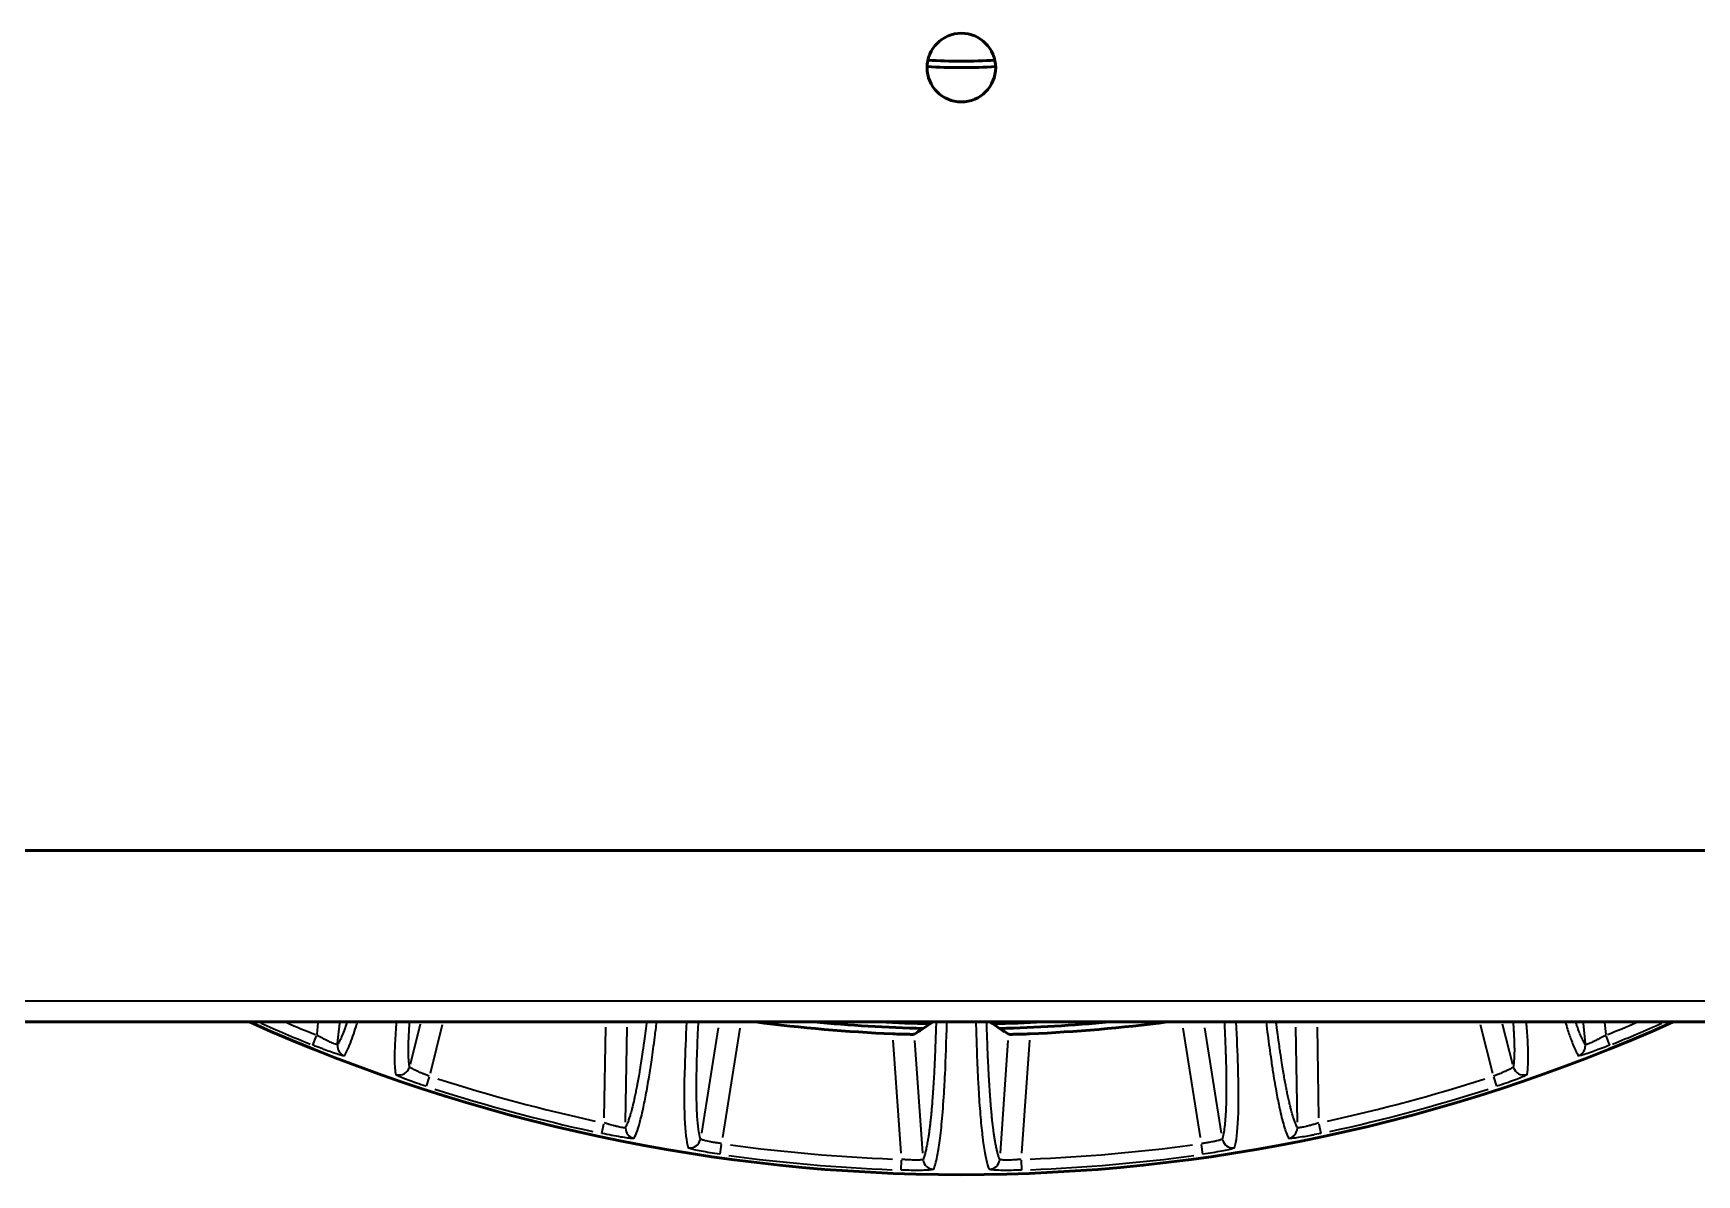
# Model space of a CAD drawing. Header units: millimetres. Extents: x 40 to 2195, y 40 to 1687.
# Drawn here: x 1074.3 to 1151.9, y 258.9 to 312.1 of the extents above; entities that cross this region are included whole.
import ezdxf

# ---------------------------------------------------------------- set-up
doc = ezdxf.new("R2010")
doc.units = ezdxf.units.MM
doc.header["$LTSCALE"] = 8
doc.layers.add('Visible (ISO)', color=7, linetype='Continuous', lineweight=50)
doc.layers.add('Visible Narrow (ISO)', color=7, linetype='Continuous', lineweight=35)

msp = doc.modelspace()

# ---------------------------------------------------------------- linework, layer by layer
at = {"layer": 'Visible (ISO)'}
for p, q in [((1208.998, 273.999), (1026.202, 273.999)), ((1026.38, 266), (1208.82, 266))]:
    msp.add_line(p, q, dxfattribs=at)
msp.add_circle((1117.6, 310.499), 1.6, dxfattribs=at)
for centre, radius, start, end in [((1117.6, 337.999), 27.5, 266.66596, 273.33404), ((1117.6, 337.999), 27.2, 266.70709, 273.29291), ((1117.6, 339.878), 81, 245.79455, 294.20545), ((1117.6, 339.878), 81, 245.79455, 294.20545), ((1117.6, 339.878), 74.5, 262.59446, 267.54101), ((1117.6, 339.878), 74.2, 264.66501, 268.62047), ((1117.6, 339.878), 73.976, 267.05386, 268.86513), ((1117.6, 339.878), 73.976, 271.13487, 272.94614), ((1117.6, 339.878), 74.2, 271.37953, 275.33499), ((1117.6, 339.878), 74.5, 272.45899, 277.40554), ((1117.598, 339.965), 78.503, 271.04846, 271.04851)]:
    msp.add_arc(centre, radius, start, end, dxfattribs=at)
for points, knots in [([(1115.407, 265.428), (1115.404, 265.426), (1115.379, 265.424), (1115.279, 265.423), (1115.202, 265.423), (1115.023, 265.426), (1114.91, 265.429), (1114.663, 265.436), (1114.529, 265.441), (1114.404, 265.447)], [-0.6022457, -0.6022457, -0.6022457, -0.6022457, -0.5669799, -0.5669799, -0.5292789, -0.5292789, -0.4914469, -0.4914469, -0.4538126, -0.4538126, -0.4538126, -0.4538126]), ([(1120.796, 265.447), (1120.671, 265.441), (1120.537, 265.436), (1120.29, 265.429), (1120.177, 265.426), (1119.998, 265.423), (1119.921, 265.423), (1119.821, 265.424), (1119.796, 265.426), (1119.793, 265.428)], [-0.1508683, -0.1508683, -0.1508683, -0.1508683, -0.1132339, -0.1132339, -0.0754019, -0.0754019, -0.037701, -0.037701, -0.0024352, -0.0024352, -0.0024352, -0.0024352])]:
    msp.add_open_spline(points, degree=3, knots=knots, dxfattribs=at)
for points in [[(1115.407, 265.428), (1115.65, 265.589), (1115.892, 265.752), (1116.135, 265.916)], [(1116.135, 265.916), (1116.176, 265.944), (1116.217, 265.972), (1116.258, 266)], [(1119.065, 265.916), (1119.024, 265.944), (1118.983, 265.972), (1118.942, 266)], [(1119.065, 265.916), (1119.308, 265.752), (1119.55, 265.589), (1119.793, 265.428)]]:
    msp.add_open_spline(points, degree=3, dxfattribs=at)
at = {"layer": 'Visible Narrow (ISO)'}
for p, q in [((1035.261, 266.986), (1199.939, 266.986)), ((1087.537, 265.413), (1087.596, 265.969)), ((1088.499, 264.997), (1088.598, 265.947)), ((1092.35, 265.895), (1091.881, 264.011)), ((1093.375, 265.873), (1092.809, 263.601)), ((1100.934, 261.528), (1101.008, 265.764)), ((1101.93, 261.322), (1102.008, 265.753)), ((1106.246, 265.727), (1105.469, 260.82)), ((1107.256, 265.716), (1106.448, 260.612)), ((1128.752, 260.612), (1127.944, 265.716)), ((1129.731, 260.82), (1128.954, 265.727)), ((1133.192, 265.753), (1133.27, 261.322)), ((1134.192, 265.764), (1134.266, 261.528)), ((1142.391, 263.601), (1141.825, 265.873)), ((1143.319, 264.011), (1142.85, 265.895)), ((1146.602, 265.947), (1146.701, 264.997)), ((1147.604, 265.969), (1147.663, 265.413)), ((1087.348, 264.922), (1087.52, 265.347)), ((1114.793, 259.885), (1114.424, 265.154)), ((1115.795, 259.887), (1115.427, 265.136)), ((1119.773, 265.136), (1119.405, 259.887)), ((1120.776, 265.154), (1120.407, 259.885)), ((1092.766, 263.439), (1092.624, 263.003)), ((1142.576, 263.003), (1142.434, 263.439)), ((1100.827, 260.807), (1100.922, 261.255)), ((1134.278, 261.255), (1134.373, 260.807)), ((1106.397, 260.29), (1106.334, 259.837)), ((1128.866, 259.837), (1128.803, 260.29)), ((1114.796, 259.096), (1114.812, 259.554)), ((1120.388, 259.554), (1120.404, 259.096))]:
    msp.add_line(p, q, dxfattribs=at)
for radius, start, end in [(80.834, 246.1563, 247.92318), (80.334, 246.93085, 247.96394), (80.334, 292.03606, 293.06915), (80.834, 292.07682, 293.8437), (80.334, 252.30266, 257.72259), (80.334, 282.27741, 287.69734), (80.834, 252.30266, 257.72259), (80.834, 282.27741, 287.69734), (80.334, 262.28901, 267.71067), (80.334, 272.28933, 277.71099), (80.834, 262.28901, 267.71067), (80.834, 272.28933, 277.71099)]:
    msp.add_arc((1117.6, 339.878), radius, start, end, dxfattribs=at)
for centre, major_axis, ratio, start_param, end_param in [((1088.99, 264.892), (0.418, -0.275), 0.998379, 3.684909, 4.863927), ((1146.21, 264.892), (-0.418, -0.275), 0.998379, 1.419208, 2.598232), ((1147.666, 265.382), (0.187, -0.464), 0.000011, 0.124345, 1.494667), ((1091.37, 264.027), (-0.492, -0.089), 0.997969, 1.143267, 2.635253), ((1143.83, 264.027), (0.492, -0.089), 0.997969, 3.64793, 5.139899), ((1102.426, 261.067), (0.442, -0.233), 0.998312, 3.679054, 4.936246), ((1132.774, 261.067), (-0.442, -0.233), 0.998312, 1.346923, 2.604125), ((1104.932, 260.626), (-0.48, -0.139), 0.998111, 1.209234, 2.622921), ((1130.268, 260.626), (0.48, -0.139), 0.998111, 3.660273, 5.073947), ((1116.314, 259.63), (0.464, -0.188), 0.998224, 3.670753, 5.006031), ((1118.886, 259.63), (-0.464, -0.188), 0.998224, 1.277152, 2.612441)]:
    msp.add_ellipse(centre, major_axis=major_axis, ratio=ratio, start_param=start_param, end_param=end_param, dxfattribs=at)
for points, knots in [([(1088.944, 266), (1088.936, 265.976), (1088.928, 265.952), (1088.9, 265.868), (1088.879, 265.809), (1088.851, 265.73), (1088.843, 265.709), (1088.795, 265.579), (1088.755, 265.476), (1088.676, 265.289), (1088.638, 265.205), (1088.563, 265.059), (1088.528, 264.998), (1088.493, 264.945)], [0.7379845, 0.7379845, 0.7379845, 0.7379845, 0.7516062, 0.7516062, 0.7867888, 0.7867888, 0.8, 0.8, 0.8690029, 0.8690029, 0.9370202, 0.9370202, 1, 1, 1, 1]), ([(1088.812, 264.426), (1088.878, 264.526), (1088.947, 264.66), (1089.071, 264.946), (1089.124, 265.082), (1089.226, 265.367), (1089.275, 265.511), (1089.358, 265.773), (1089.392, 265.883), (1089.426, 266)], [0, 0, 0, 0, 0.1440248, 0.1440248, 0.2457199, 0.2457199, 0.3333333, 0.3333333, 0.3919527, 0.3919527, 0.3919527, 0.3919527]), ([(1091.243, 266), (1091.228, 265.83), (1091.215, 265.667), (1091.204, 265.512), (1091.19, 265.328), (1091.179, 265.154), (1091.171, 264.991), (1091.168, 264.921), (1091.165, 264.854), (1091.163, 264.788), (1091.155, 264.588), (1091.152, 264.407), (1091.154, 264.243), (1091.156, 264.094), (1091.162, 263.96), (1091.171, 263.841), (1091.18, 263.733), (1091.192, 263.638), (1091.207, 263.555)], [0.5132671, 0.5132671, 0.5132671, 0.5132671, 0.5832221, 0.5832221, 0.5832221, 0.6666667, 0.6666667, 0.6666667, 0.7021345, 0.7021345, 0.7021345, 0.8106116, 0.8106116, 0.8106116, 0.9098151, 0.9098151, 0.9098151, 1, 1, 1, 1]), ([(1091.855, 263.906), (1091.849, 263.938), (1091.844, 263.972), (1091.834, 264.044), (1091.83, 264.082), (1091.824, 264.144), (1091.822, 264.167), (1091.819, 264.196), (1091.819, 264.202), (1091.816, 264.239), (1091.814, 264.272), (1091.81, 264.34), (1091.809, 264.375), (1091.806, 264.448), (1091.805, 264.486), (1091.804, 264.547), (1091.804, 264.569), (1091.804, 264.593), (1091.804, 264.594), (1091.803, 264.664), (1091.803, 264.737), (1091.805, 264.891), (1091.807, 264.971), (1091.81, 265.076), (1091.811, 265.096), (1091.812, 265.122), (1091.812, 265.129), (1091.815, 265.213), (1091.819, 265.294), (1091.828, 265.464), (1091.833, 265.553), (1091.842, 265.695), (1091.846, 265.747), (1091.851, 265.818), (1091.853, 265.838), (1091.857, 265.904), (1091.861, 265.951), (1091.865, 266)], [0, 0, 0, 0, 0.0464363, 0.0464363, 0.0928424, 0.0928424, 0.1189998, 0.1189998, 0.125, 0.125, 0.1601651, 0.1601651, 0.1952162, 0.1952162, 0.2298272, 0.2298272, 0.2490362, 0.2490362, 0.25, 0.25, 0.3072852, 0.3072852, 0.3624572, 0.3624572, 0.375, 0.375, 0.3791751, 0.3791751, 0.4273815, 0.4273815, 0.4746297, 0.4746297, 0.5, 0.5, 0.5092666, 0.5092666, 0.5311572, 0.5311572, 0.5311572, 0.5311572]), ([(1102.917, 266), (1102.917, 265.994), (1102.916, 265.989), (1102.914, 265.972), (1102.912, 265.961), (1102.889, 265.78), (1102.867, 265.617), (1102.825, 265.303), (1102.804, 265.151), (1102.771, 264.918), (1102.759, 264.833), (1102.745, 264.738), (1102.743, 264.726), (1102.72, 264.567), (1102.699, 264.427), (1102.658, 264.158), (1102.637, 264.029), (1102.61, 263.863), (1102.603, 263.82), (1102.594, 263.766), (1102.592, 263.755), (1102.57, 263.621), (1102.55, 263.506), (1102.511, 263.285), (1102.492, 263.18), (1102.469, 263.058), (1102.465, 263.037), (1102.459, 263.004), (1102.457, 262.993), (1102.438, 262.892), (1102.421, 262.806), (1102.387, 262.641), (1102.371, 262.562), (1102.349, 262.464), (1102.344, 262.442), (1102.337, 262.41), (1102.335, 262.4), (1102.304, 262.26), (1102.276, 262.143), (1102.243, 262.008), (1102.236, 261.982), (1102.227, 261.947), (1102.225, 261.938), (1102.21, 261.883), (1102.199, 261.839), (1102.175, 261.754), (1102.163, 261.714), (1102.144, 261.648), (1102.136, 261.623), (1102.126, 261.59), (1102.124, 261.582), (1102.111, 261.543), (1102.101, 261.512), (1102.082, 261.452), (1102.072, 261.423), (1102.051, 261.366), (1102.041, 261.339), (1102.028, 261.305), (1102.025, 261.297), (1102.008, 261.255), (1101.994, 261.22), (1101.966, 261.156), (1101.951, 261.125), (1101.933, 261.09), (1101.93, 261.083), (1101.926, 261.076)], [0.1098297, 0.1098297, 0.1098297, 0.1098297, 0.1111111, 0.1111111, 0.1138031, 0.1138031, 0.1549398, 0.1549398, 0.1968842, 0.1968842, 0.2222222, 0.2222222, 0.2258492, 0.2258492, 0.2710265, 0.2710265, 0.317045, 0.317045, 0.3333333, 0.3333333, 0.337888, 0.337888, 0.3854934, 0.3854934, 0.4339903, 0.4339903, 0.4444444, 0.4444444, 0.4499331, 0.4499331, 0.4952758, 0.4952758, 0.5415335, 0.5415335, 0.5555556, 0.5555556, 0.5619616, 0.5619616, 0.6453058, 0.6453058, 0.6666667, 0.6666667, 0.6740487, 0.6740487, 0.7125437, 0.7125437, 0.7516265, 0.7516265, 0.7777778, 0.7777778, 0.7861614, 0.7861614, 0.8203332, 0.8203332, 0.854611, 0.854611, 0.8888889, 0.8888889, 0.8980808, 0.8980808, 0.9441059, 0.9441059, 0.9890491, 0.9890491, 1, 1, 1, 1]), ([(1102.331, 260.577), (1102.382, 260.672), (1102.432, 260.793), (1102.534, 261.088), (1102.585, 261.261), (1102.669, 261.586), (1102.701, 261.721), (1102.783, 262.084), (1102.832, 262.326), (1102.931, 262.853), (1102.98, 263.138), (1103.07, 263.693), (1103.11, 263.955), (1103.199, 264.564), (1103.248, 264.917), (1103.327, 265.52), (1103.356, 265.756), (1103.387, 266)], [0, 0, 0, 0, 0.1271325, 0.1271325, 0.2539646, 0.2539646, 0.3333333, 0.3333333, 0.4528973, 0.4528973, 0.5713127, 0.5713127, 0.6666667, 0.6666667, 0.7813232, 0.7813232, 0.8512468, 0.8512468, 0.8512468, 0.8512468]), ([(1104.78, 266), (1104.739, 265.251), (1104.662, 263.475), (1104.659, 261.344), (1104.769, 260.419), (1104.853, 260.133)], [0.1251212, 0.1251212, 0.1251212, 0.1251212, 0.3333333, 0.6666667, 1, 1, 1, 1]), ([(1105.425, 260.548), (1105.354, 260.794), (1105.307, 261.159), (1105.278, 261.604), (1105.272, 261.709), (1105.266, 261.818), (1105.261, 261.932), (1105.246, 262.301), (1105.241, 262.713), (1105.244, 263.156), (1105.245, 263.444), (1105.25, 263.746), (1105.258, 264.059), (1105.266, 264.373), (1105.277, 264.698), (1105.291, 265.032), (1105.303, 265.348), (1105.318, 265.671), (1105.335, 266)], [0, 0, 0, 0, 0.25, 0.25, 0.25, 0.3087509, 0.3087509, 0.3087509, 0.5, 0.5, 0.5, 0.6246536, 0.6246536, 0.6246536, 0.75, 0.75, 0.75, 0.868348, 0.868348, 0.868348, 0.868348]), ([(1116.419, 266), (1116.41, 265.703), (1116.401, 265.42), (1116.381, 264.841), (1116.369, 264.548), (1116.353, 264.182), (1116.349, 264.094), (1116.338, 263.863), (1116.331, 263.723), (1116.315, 263.42), (1116.305, 263.259), (1116.286, 262.948), (1116.276, 262.798), (1116.256, 262.509), (1116.245, 262.369), (1116.227, 262.138), (1116.219, 262.045), (1116.205, 261.891), (1116.2, 261.83), (1116.186, 261.683), (1116.178, 261.6), (1116.161, 261.436), (1116.153, 261.357), (1116.135, 261.203), (1116.126, 261.128), (1116.108, 260.983), (1116.099, 260.913), (1116.08, 260.777), (1116.07, 260.711), (1116.054, 260.604), (1116.048, 260.563), (1116.038, 260.506), (1116.035, 260.49), (1116.018, 260.389), (1116.003, 260.306), (1115.972, 260.151), (1115.956, 260.077), (1115.923, 259.939), (1115.907, 259.874), (1115.872, 259.755), (1115.854, 259.7), (1115.829, 259.631), (1115.822, 259.613), (1115.815, 259.595)], [0.0095998, 0.0095998, 0.0095998, 0.0095998, 0.0864974, 0.0864974, 0.1741497, 0.1741497, 0.2024549, 0.2024549, 0.25, 0.25, 0.3085905, 0.3085905, 0.3676755, 0.3676755, 0.4275272, 0.4275272, 0.4704959, 0.4704959, 0.5, 0.5, 0.5425715, 0.5425715, 0.585199, 0.585199, 0.6276722, 0.6276722, 0.6699516, 0.6699516, 0.7117707, 0.7117707, 0.739253, 0.739253, 0.75, 0.75, 0.8085565, 0.8085565, 0.8659198, 0.8659198, 0.9226766, 0.9226766, 0.9786507, 0.9786507, 1, 1, 1, 1]), ([(1116.306, 259.131), (1116.365, 259.278), (1116.421, 259.479), (1116.493, 259.834), (1116.513, 259.943), (1116.553, 260.186), (1116.574, 260.322), (1116.633, 260.769), (1116.67, 261.111), (1116.74, 261.905), (1116.773, 262.362), (1116.815, 263.087), (1116.827, 263.317), (1116.874, 264.286), (1116.902, 265.102), (1116.925, 266)], [0, 0, 0, 0, 0.1830542, 0.1830542, 0.2554944, 0.2554944, 0.3333333, 0.3333333, 0.4944121, 0.4944121, 0.6666667, 0.6666667, 0.7420609, 0.7420609, 0.9732663, 0.9732663, 0.9732663, 0.9732663]), ([(1118.275, 266), (1118.286, 265.559), (1118.299, 265.139), (1118.33, 264.239), (1118.35, 263.771), (1118.381, 263.174), (1118.389, 263.018), (1118.422, 262.442), (1118.45, 262.05), (1118.509, 261.334), (1118.541, 261.009), (1118.586, 260.631), (1118.596, 260.548), (1118.644, 260.192), (1118.683, 259.951), (1118.766, 259.541), (1118.81, 259.371), (1118.869, 259.198), (1118.881, 259.163), (1118.894, 259.131)], [0.0267336, 0.0267336, 0.0267336, 0.0267336, 0.1401209, 0.1401209, 0.2815383, 0.2815383, 0.3333333, 0.3333333, 0.478487, 0.478487, 0.6237014, 0.6237014, 0.6666667, 0.6666667, 0.8139846, 0.8139846, 0.9600848, 0.9600848, 1, 1, 1, 1]), ([(1119.385, 259.595), (1119.369, 259.635), (1119.353, 259.68), (1119.322, 259.777), (1119.306, 259.829), (1119.276, 259.943), (1119.261, 260.003), (1119.232, 260.132), (1119.218, 260.2), (1119.198, 260.303), (1119.192, 260.335), (1119.183, 260.382), (1119.18, 260.397), (1119.168, 260.47), (1119.158, 260.529), (1119.138, 260.653), (1119.128, 260.718), (1119.109, 260.852), (1119.1, 260.921), (1119.081, 261.065), (1119.072, 261.139), (1119.054, 261.294), (1119.045, 261.374), (1119.03, 261.519), (1119.024, 261.582), (1119.011, 261.715), (1119.005, 261.784), (1118.99, 261.943), (1118.982, 262.034), (1118.967, 262.221), (1118.959, 262.317), (1118.944, 262.513), (1118.937, 262.614), (1118.923, 262.82), (1118.916, 262.926), (1118.902, 263.141), (1118.896, 263.251), (1118.884, 263.449), (1118.879, 263.537), (1118.867, 263.773), (1118.859, 263.924), (1118.851, 264.089), (1118.851, 264.1), (1118.843, 264.266), (1118.836, 264.424), (1118.823, 264.746), (1118.816, 264.91), (1118.804, 265.245), (1118.799, 265.416), (1118.789, 265.725), (1118.785, 265.861), (1118.781, 266)], [0, 0, 0, 0, 0.0567626, 0.0567626, 0.1133188, 0.1133188, 0.1697253, 0.1697253, 0.2258499, 0.2258499, 0.25, 0.25, 0.2612034, 0.2612034, 0.303439, 0.303439, 0.3455873, 0.3455873, 0.3873876, 0.3873876, 0.4289043, 0.4289043, 0.4698489, 0.4698489, 0.5, 0.5, 0.5308709, 0.5308709, 0.569139, 0.569139, 0.6071394, 0.6071394, 0.644947, 0.644947, 0.6827385, 0.6827385, 0.7206626, 0.7206626, 0.75, 0.75, 0.7990807, 0.7990807, 0.802736, 0.802736, 0.8520982, 0.8520982, 0.9016025, 0.9016025, 0.9513253, 0.9513253, 0.9897251, 0.9897251, 0.9897251, 0.9897251]), ([(1129.865, 266), (1129.875, 265.812), (1129.883, 265.626), (1129.904, 265.176), (1129.914, 264.915), (1129.925, 264.611), (1129.927, 264.563), (1129.93, 264.459), (1129.932, 264.403), (1129.939, 264.162), (1129.944, 263.981), (1129.951, 263.63), (1129.954, 263.46), (1129.957, 263.131), (1129.958, 262.972), (1129.956, 262.664), (1129.955, 262.517), (1129.95, 262.278), (1129.948, 262.184), (1129.944, 262.079), (1129.944, 262.065), (1129.937, 261.888), (1129.93, 261.732), (1129.911, 261.446), (1129.9, 261.315), (1129.874, 261.072), (1129.86, 260.96), (1129.826, 260.759), (1129.807, 260.669), (1129.782, 260.575), (1129.779, 260.561), (1129.775, 260.548)], [0.1297839, 0.1297839, 0.1297839, 0.1297839, 0.19646, 0.19646, 0.2934926, 0.2934926, 0.3117505, 0.3117505, 0.3333333, 0.3333333, 0.4050132, 0.4050132, 0.4753768, 0.4753768, 0.5450067, 0.5450067, 0.6135053, 0.6135053, 0.6595881, 0.6595881, 0.6666667, 0.6666667, 0.75, 0.75, 0.8294811, 0.8294811, 0.9082362, 0.9082362, 0.9860155, 0.9860155, 1, 1, 1, 1]), ([(1130.347, 260.133), (1130.431, 260.419), (1130.541, 261.344), (1130.538, 263.475), (1130.461, 265.251), (1130.42, 266)], [0, 0, 0, 0, 0.3333333, 0.6666667, 0.874871, 0.874871, 0.874871, 0.874871]), ([(1131.814, 266), (1131.865, 265.582), (1131.916, 265.187), (1131.995, 264.613), (1132.022, 264.419), (1132.081, 264.015), (1132.113, 263.808), (1132.197, 263.277), (1132.249, 262.969), (1132.347, 262.432), (1132.394, 262.198), (1132.449, 261.944), (1132.458, 261.905), (1132.499, 261.719), (1132.532, 261.582), (1132.602, 261.311), (1132.64, 261.18), (1132.711, 260.955), (1132.745, 260.859), (1132.809, 260.7), (1132.839, 260.634), (1132.869, 260.577)], [0.1487525, 0.1487525, 0.1487525, 0.1487525, 0.2686154, 0.2686154, 0.3333333, 0.3333333, 0.407849, 0.407849, 0.532885, 0.532885, 0.6454102, 0.6454102, 0.6666667, 0.6666667, 0.7470417, 0.7470417, 0.8395341, 0.8395341, 0.9242102, 0.9242102, 1, 1, 1, 1]), ([(1133.274, 261.076), (1133.261, 261.1), (1133.248, 261.126), (1133.223, 261.182), (1133.21, 261.211), (1133.193, 261.253), (1133.189, 261.263), (1133.184, 261.275), (1133.183, 261.277), (1133.173, 261.302), (1133.163, 261.328), (1133.144, 261.38), (1133.134, 261.408), (1133.114, 261.465), (1133.104, 261.494), (1133.093, 261.53), (1133.091, 261.535), (1133.088, 261.546), (1133.085, 261.553), (1133.063, 261.625), (1133.041, 261.697), (1133.009, 261.811), (1132.999, 261.849), (1132.983, 261.909), (1132.977, 261.931), (1132.956, 262.014), (1132.94, 262.078), (1132.908, 262.21), (1132.892, 262.277), (1132.867, 262.39), (1132.857, 262.434), (1132.829, 262.565), (1132.81, 262.654), (1132.778, 262.812), (1132.766, 262.876), (1132.738, 263.019), (1132.723, 263.098), (1132.689, 263.283), (1132.67, 263.39), (1132.639, 263.571), (1132.627, 263.641), (1132.594, 263.835), (1132.573, 263.965), (1132.528, 264.252), (1132.503, 264.411), (1132.473, 264.618), (1132.467, 264.657), (1132.443, 264.82), (1132.425, 264.946), (1132.396, 265.152), (1132.386, 265.226), (1132.357, 265.437), (1132.338, 265.577), (1132.309, 265.797), (1132.299, 265.872), (1132.287, 265.966), (1132.285, 265.983), (1132.283, 266)], [0, 0, 0, 0, 0.0467501, 0.0467501, 0.0935134, 0.0935134, 0.1089387, 0.1089387, 0.1111111, 0.1111111, 0.1465725, 0.1465725, 0.1819162, 0.1819162, 0.2168306, 0.2168306, 0.2222222, 0.2222222, 0.2298083, 0.2298083, 0.3006016, 0.3006016, 0.3333333, 0.3333333, 0.3508647, 0.3508647, 0.3995419, 0.3995419, 0.4444444, 0.4444444, 0.471832, 0.471832, 0.5224426, 0.5224426, 0.5555556, 0.5555556, 0.5928152, 0.5928152, 0.6391954, 0.6391954, 0.6666667, 0.6666667, 0.7137562, 0.7137562, 0.7657592, 0.7657592, 0.7777778, 0.7777778, 0.8145807, 0.8145807, 0.8348931, 0.8348931, 0.8707566, 0.8707566, 0.8888889, 0.8888889, 0.8928854, 0.8928854, 0.8928854, 0.8928854]), ([(1143.335, 266), (1143.339, 265.956), (1143.342, 265.914), (1143.352, 265.771), (1143.359, 265.675), (1143.369, 265.517), (1143.373, 265.452), (1143.379, 265.326), (1143.382, 265.264), (1143.387, 265.143), (1143.39, 265.084), (1143.393, 264.969), (1143.394, 264.914), (1143.396, 264.829), (1143.396, 264.799), (1143.397, 264.74), (1143.397, 264.712), (1143.397, 264.639), (1143.397, 264.596), (1143.395, 264.512), (1143.394, 264.471), (1143.392, 264.392), (1143.39, 264.354), (1143.388, 264.304), (1143.387, 264.292), (1143.386, 264.273), (1143.385, 264.266), (1143.382, 264.208), (1143.378, 264.159), (1143.369, 264.066), (1143.363, 264.022), (1143.354, 263.954), (1143.35, 263.93), (1143.345, 263.906)], [0.4793846, 0.4793846, 0.4793846, 0.4793846, 0.5, 0.5, 0.5501866, 0.5501866, 0.5870683, 0.5870683, 0.625, 0.625, 0.6644455, 0.6644455, 0.7043875, 0.7043875, 0.7275422, 0.7275422, 0.75, 0.75, 0.7858521, 0.7858521, 0.8215684, 0.8215684, 0.8568772, 0.8568772, 0.868339, 0.868339, 0.875, 0.875, 0.9237566, 0.9237566, 0.9712878, 0.9712878, 1, 1, 1, 1]), ([(1143.993, 263.555), (1144.016, 263.682), (1144.032, 263.838), (1144.048, 264.206), (1144.048, 264.416), (1144.039, 264.761), (1144.034, 264.873), (1144.017, 265.236), (1143.998, 265.506), (1143.969, 265.865), (1143.963, 265.932), (1143.957, 266)], [0, 0, 0, 0, 0.1382691, 0.1382691, 0.2731986, 0.2731986, 0.3333333, 0.3333333, 0.4588669, 0.4588669, 0.486738, 0.486738, 0.486738, 0.486738]), ([(1145.774, 266), (1145.808, 265.883), (1145.842, 265.773), (1145.939, 265.468), (1146, 265.289), (1146.137, 264.922), (1146.211, 264.749), (1146.318, 264.54), (1146.353, 264.478), (1146.388, 264.426)], [0.6080508, 0.6080508, 0.6080508, 0.6080508, 0.6666667, 0.6666667, 0.7782405, 0.7782405, 0.9243111, 0.9243111, 1, 1, 1, 1]), ([(1146.707, 264.945), (1146.671, 265), (1146.634, 265.064), (1146.559, 265.212), (1146.521, 265.296), (1146.448, 265.468), (1146.414, 265.555), (1146.377, 265.654), (1146.374, 265.662), (1146.345, 265.74), (1146.319, 265.814), (1146.28, 265.926), (1146.268, 265.963), (1146.256, 266)], [0.0000006, 0.0000006, 0.0000006, 0.0000006, 0.0667311, 0.0667311, 0.1347739, 0.1347739, 0.1950793, 0.1950793, 0.2, 0.2, 0.2459323, 0.2459323, 0.2674334, 0.2674334, 0.2674334, 0.2674334]), ([(1088.812, 264.426), (1088.808, 264.42), (1088.792, 264.42), (1088.753, 264.426), (1088.743, 264.428), (1088.683, 264.441), (1088.613, 264.46), (1088.436, 264.515), (1088.329, 264.55), (1088.113, 264.626), (1088.01, 264.663), (1087.869, 264.716), (1087.836, 264.728), (1087.691, 264.783), (1087.575, 264.828), (1087.419, 264.89), (1087.383, 264.905), (1087.347, 264.919)], [0.0000001, 0.0000001, 0.0000001, 0.0000001, 0.1537173, 0.1537173, 0.2, 0.2, 0.4, 0.4, 0.6, 0.6, 0.7535536, 0.7535536, 0.8, 0.8, 0.9547634, 0.9547634, 1, 1, 1, 1]), ([(1088.493, 264.945), (1088.49, 264.939), (1088.479, 264.938), (1088.458, 264.942), (1088.454, 264.943), (1088.45, 264.944), (1088.445, 264.945), (1088.443, 264.945), (1088.442, 264.946), (1088.44, 264.946), (1088.413, 264.953), (1088.377, 264.966), (1088.333, 264.983), (1088.324, 264.987), (1088.314, 264.991), (1088.304, 264.995), (1088.275, 265.007), (1088.243, 265.021), (1088.208, 265.037), (1088.175, 265.052), (1088.14, 265.068), (1088.103, 265.085), (1088.101, 265.087), (1088.098, 265.088), (1088.096, 265.089), (1088.091, 265.091), (1088.087, 265.093), (1088.082, 265.095), (1088.044, 265.114), (1088.004, 265.134), (1087.962, 265.155), (1087.92, 265.176), (1087.876, 265.198), (1087.831, 265.222), (1087.821, 265.227), (1087.81, 265.233), (1087.799, 265.239), (1087.754, 265.262), (1087.709, 265.286), (1087.662, 265.312), (1087.62, 265.335), (1087.577, 265.358), (1087.534, 265.382)], [0.0000003, 0.0000003, 0.0000003, 0.0000003, 0.1578019, 0.1578019, 0.1578019, 0.1879559, 0.1879559, 0.1879559, 0.2, 0.2, 0.2, 0.3648694, 0.3648694, 0.3648694, 0.4, 0.4, 0.4, 0.5, 0.5, 0.5, 0.593463, 0.593463, 0.593463, 0.6, 0.6, 0.6, 0.6110888, 0.6110888, 0.6110888, 0.7055444, 0.7055444, 0.7055444, 0.8, 0.8, 0.8, 0.8226457, 0.8226457, 0.8226457, 0.915336, 0.915336, 0.915336, 1, 1, 1, 1]), ([(1147.853, 264.919), (1147.728, 264.869), (1147.61, 264.822), (1147.462, 264.766), (1147.43, 264.753), (1147.286, 264.699), (1147.178, 264.659), (1147.049, 264.613), (1147.021, 264.603), (1146.871, 264.55), (1146.764, 264.515), (1146.587, 264.46), (1146.517, 264.441), (1146.431, 264.423), (1146.406, 264.42), (1146.391, 264.423), (1146.389, 264.424), (1146.388, 264.426)], [0, 0, 0, 0, 0.1553888, 0.1553888, 0.2, 0.2, 0.3553427, 0.3553427, 0.4, 0.4, 0.6, 0.6, 0.8, 0.8, 0.9551904, 0.9551904, 1, 1, 1, 1]), ([(1147.666, 265.382), (1147.618, 265.356), (1147.571, 265.33), (1147.524, 265.304), (1147.482, 265.281), (1147.441, 265.259), (1147.4, 265.238), (1147.393, 265.234), (1147.385, 265.23), (1147.378, 265.226), (1147.375, 265.225), (1147.372, 265.223), (1147.369, 265.222), (1147.328, 265.2), (1147.288, 265.18), (1147.249, 265.16), (1147.21, 265.141), (1147.173, 265.122), (1147.137, 265.105), (1147.13, 265.101), (1147.123, 265.098), (1147.116, 265.095), (1147.112, 265.093), (1147.108, 265.091), (1147.105, 265.089), (1147.073, 265.074), (1147.043, 265.06), (1147.014, 265.047), (1146.986, 265.034), (1146.959, 265.022), (1146.934, 265.011), (1146.921, 265.006), (1146.908, 265), (1146.896, 264.995), (1146.865, 264.983), (1146.838, 264.972), (1146.814, 264.964), (1146.794, 264.956), (1146.776, 264.95), (1146.761, 264.946), (1146.758, 264.946), (1146.756, 264.945), (1146.754, 264.945), (1146.744, 264.942), (1146.736, 264.941), (1146.729, 264.94), (1146.721, 264.939), (1146.715, 264.939), (1146.711, 264.941), (1146.709, 264.942), (1146.708, 264.943), (1146.707, 264.945)], [0, 0, 0, 0, 0.093789, 0.093789, 0.093789, 0.178262, 0.178262, 0.178262, 0.193626, 0.193626, 0.193626, 0.2, 0.2, 0.2, 0.286364, 0.286364, 0.286364, 0.373477, 0.373477, 0.373477, 0.390325, 0.390325, 0.390325, 0.4, 0.4, 0.4, 0.47909, 0.47909, 0.47909, 0.55845, 0.55845, 0.55845, 0.6, 0.6, 0.6, 0.706593, 0.706593, 0.706593, 0.8, 0.8, 0.8, 0.814458, 0.814458, 0.814458, 0.878422, 0.878422, 0.878422, 0.9568, 0.9568, 0.9568, 1, 1, 1, 1]), ([(1092.777, 263.475), (1092.702, 263.503), (1092.626, 263.531), (1092.545, 263.563), (1092.537, 263.566), (1092.516, 263.574), (1092.503, 263.579), (1092.419, 263.613), (1092.351, 263.642), (1092.275, 263.674), (1092.263, 263.679), (1092.245, 263.687), (1092.239, 263.69), (1092.193, 263.711), (1092.154, 263.728), (1092.087, 263.76), (1092.059, 263.774), (1092.032, 263.787), (1092.031, 263.788), (1092.002, 263.803), (1091.977, 263.816), (1091.933, 263.841), (1091.915, 263.852), (1091.899, 263.863), (1091.897, 263.864), (1091.877, 263.878), (1091.865, 263.888), (1091.856, 263.9), (1091.855, 263.904), (1091.855, 263.906)], [0.0000001, 0.0000001, 0.0000001, 0.0000001, 0.1553247, 0.1553247, 0.1724484, 0.1724484, 0.2, 0.2, 0.3555031, 0.3555031, 0.3850617, 0.3850617, 0.4, 0.4, 0.5055546, 0.5055546, 0.5976629, 0.5976629, 0.6, 0.6, 0.7009869, 0.7009869, 0.8, 0.8, 0.8102708, 0.8102708, 0.9423693, 0.9423693, 1, 1, 1, 1]), ([(1143.345, 263.906), (1143.345, 263.899), (1143.336, 263.889), (1143.315, 263.872), (1143.309, 263.868), (1143.302, 263.863), (1143.301, 263.863), (1143.281, 263.849), (1143.257, 263.835), (1143.21, 263.809), (1143.191, 263.799), (1143.168, 263.787), (1143.167, 263.787), (1143.135, 263.771), (1143.101, 263.754), (1143.034, 263.723), (1143.001, 263.708), (1142.96, 263.689), (1142.953, 263.686), (1142.903, 263.664), (1142.857, 263.645), (1142.776, 263.612), (1142.743, 263.598), (1142.696, 263.579), (1142.682, 263.574), (1142.607, 263.544), (1142.543, 263.52), (1142.46, 263.489), (1142.441, 263.482), (1142.423, 263.475)], [0, 0, 0, 0, 0.14948, 0.14948, 0.1920182, 0.1920182, 0.2, 0.2, 0.3256245, 0.3256245, 0.4, 0.4, 0.4046211, 0.4046211, 0.5113548, 0.5113548, 0.6, 0.6, 0.6172332, 0.6172332, 0.7269285, 0.7269285, 0.8, 0.8, 0.8298159, 0.8298159, 0.9618221, 0.9618221, 1, 1, 1, 1]), ([(1143.993, 263.555), (1143.992, 263.545), (1143.942, 263.511), (1143.738, 263.418), (1143.421, 263.293), (1143.02, 263.148), (1142.73, 263.05), (1142.577, 263)], [0, 0, 0, 0, 0.2, 0.4, 0.6, 0.8, 1, 1, 1, 1]), ([(1102.331, 260.577), (1102.327, 260.569), (1102.271, 260.563), (1102.054, 260.583), (1101.72, 260.632), (1101.297, 260.708), (1100.989, 260.769), (1100.826, 260.804)], [0, 0, 0, 0, 0.2, 0.4, 0.6, 0.8, 1, 1, 1, 1]), ([(1101.926, 261.076), (1101.924, 261.07), (1101.911, 261.066), (1101.885, 261.066), (1101.881, 261.066), (1101.874, 261.066), (1101.873, 261.066), (1101.856, 261.067), (1101.837, 261.069), (1101.794, 261.074), (1101.77, 261.078), (1101.738, 261.084), (1101.734, 261.084), (1101.728, 261.085), (1101.728, 261.085), (1101.69, 261.092), (1101.649, 261.101), (1101.575, 261.117), (1101.544, 261.124), (1101.506, 261.133), (1101.5, 261.134), (1101.449, 261.147), (1101.402, 261.158), (1101.315, 261.181), (1101.277, 261.191), (1101.224, 261.206), (1101.211, 261.21), (1101.145, 261.228), (1101.091, 261.244), (1101, 261.271), (1100.965, 261.282), (1100.93, 261.293)], [0, 0, 0, 0, 0.1622754, 0.1622754, 0.1907229, 0.1907229, 0.2, 0.2, 0.2930549, 0.2930549, 0.3850514, 0.3850514, 0.4, 0.4, 0.4025855, 0.4025855, 0.5224892, 0.5224892, 0.6, 0.6, 0.6144425, 0.6144425, 0.7196864, 0.7196864, 0.8, 0.8, 0.8262783, 0.8262783, 0.9328219, 0.9328219, 1, 1, 1, 1]), ([(1134.374, 260.804), (1134.246, 260.777), (1134.124, 260.752), (1133.973, 260.723), (1133.942, 260.717), (1133.797, 260.689), (1133.687, 260.669), (1133.555, 260.647), (1133.525, 260.642), (1133.369, 260.616), (1133.258, 260.6), (1133.074, 260.577), (1133.002, 260.57), (1132.913, 260.566), (1132.887, 260.568), (1132.872, 260.574), (1132.87, 260.575), (1132.869, 260.577)], [0, 0, 0, 0, 0.157229, 0.157229, 0.2, 0.2, 0.353394, 0.353394, 0.4, 0.4, 0.6, 0.6, 0.8, 0.8, 0.953935, 0.953935, 1, 1, 1, 1]), ([(1134.27, 261.293), (1134.212, 261.275), (1134.155, 261.258), (1134.099, 261.241), (1134.065, 261.231), (1134.032, 261.222), (1133.999, 261.212), (1133.987, 261.209), (1133.975, 261.206), (1133.963, 261.203), (1133.908, 261.187), (1133.854, 261.173), (1133.803, 261.16), (1133.769, 261.151), (1133.736, 261.143), (1133.704, 261.135), (1133.699, 261.134), (1133.694, 261.133), (1133.689, 261.132), (1133.642, 261.12), (1133.597, 261.111), (1133.557, 261.102), (1133.526, 261.096), (1133.497, 261.09), (1133.471, 261.085), (1133.446, 261.081), (1133.423, 261.077), (1133.403, 261.074), (1133.382, 261.071), (1133.364, 261.069), (1133.348, 261.068), (1133.341, 261.067), (1133.335, 261.067), (1133.329, 261.066), (1133.327, 261.066), (1133.325, 261.066), (1133.323, 261.066), (1133.304, 261.066), (1133.29, 261.067), (1133.282, 261.07), (1133.277, 261.071), (1133.275, 261.073), (1133.274, 261.076)], [0, 0, 0, 0, 0.1098717, 0.1098717, 0.1098717, 0.1759848, 0.1759848, 0.1759848, 0.2, 0.2, 0.2, 0.3122921, 0.3122921, 0.3122921, 0.3879493, 0.3879493, 0.3879493, 0.4, 0.4, 0.4, 0.5131253, 0.5131253, 0.5131253, 0.6, 0.6, 0.6, 0.6816219, 0.6816219, 0.6816219, 0.763821, 0.763821, 0.763821, 0.8, 0.8, 0.8, 0.8118798, 0.8118798, 0.8118798, 0.9346696, 0.9346696, 0.9346696, 1, 1, 1, 1]), ([(1106.403, 260.328), (1106.335, 260.337), (1106.268, 260.347), (1106.182, 260.36), (1106.162, 260.363), (1106.128, 260.368), (1106.115, 260.371), (1106.044, 260.382), (1105.988, 260.392), (1105.906, 260.407), (1105.877, 260.413), (1105.843, 260.42), (1105.837, 260.421), (1105.783, 260.432), (1105.738, 260.442), (1105.669, 260.458), (1105.642, 260.464), (1105.617, 260.471), (1105.616, 260.471), (1105.586, 260.479), (1105.559, 260.487), (1105.512, 260.501), (1105.492, 260.508), (1105.475, 260.515), (1105.473, 260.516), (1105.453, 260.524), (1105.44, 260.531), (1105.428, 260.541), (1105.426, 260.545), (1105.425, 260.548)], [0, 0, 0, 0, 0.131593, 0.131593, 0.172475, 0.172475, 0.2, 0.2, 0.31897, 0.31897, 0.384837, 0.384837, 0.4, 0.4, 0.516515, 0.516515, 0.597204, 0.597204, 0.6, 0.6, 0.7, 0.7, 0.8, 0.8, 0.809572, 0.809572, 0.932154, 0.932154, 1, 1, 1, 1]), ([(1129.775, 260.548), (1129.774, 260.542), (1129.765, 260.534), (1129.743, 260.523), (1129.736, 260.52), (1129.726, 260.516), (1129.725, 260.515), (1129.705, 260.507), (1129.68, 260.499), (1129.631, 260.484), (1129.609, 260.478), (1129.583, 260.471), (1129.581, 260.47), (1129.545, 260.461), (1129.506, 260.452), (1129.433, 260.435), (1129.402, 260.429), (1129.362, 260.421), (1129.355, 260.419), (1129.306, 260.41), (1129.263, 260.401), (1129.18, 260.386), (1129.14, 260.38), (1129.085, 260.37), (1129.07, 260.368), (1128.998, 260.356), (1128.938, 260.348), (1128.851, 260.335), (1128.824, 260.332), (1128.797, 260.328)], [0, 0, 0, 0, 0.1384766, 0.1384766, 0.1927614, 0.1927614, 0.2, 0.2, 0.3187561, 0.3187561, 0.4, 0.4, 0.4051397, 0.4051397, 0.5203918, 0.5203918, 0.6, 0.6, 0.6175334, 0.6175334, 0.7158608, 0.7158608, 0.8, 0.8, 0.8298766, 0.8298766, 0.9475258, 0.9475258, 1, 1, 1, 1]), ([(1130.347, 260.133), (1130.344, 260.124), (1130.291, 260.098), (1130.076, 260.042), (1129.745, 259.975), (1129.328, 259.902), (1129.026, 259.856), (1128.867, 259.834)], [0, 0, 0, 0, 0.2, 0.4, 0.6, 0.8, 1, 1, 1, 1]), ([(1115.815, 259.595), (1115.813, 259.589), (1115.804, 259.584), (1115.781, 259.578), (1115.774, 259.576), (1115.764, 259.574), (1115.762, 259.574), (1115.744, 259.571), (1115.722, 259.568), (1115.673, 259.564), (1115.647, 259.563), (1115.616, 259.562), (1115.615, 259.561), (1115.572, 259.56), (1115.525, 259.559), (1115.449, 259.559), (1115.424, 259.56), (1115.391, 259.56), (1115.384, 259.56), (1115.334, 259.561), (1115.29, 259.563), (1115.204, 259.566), (1115.163, 259.568), (1115.107, 259.571), (1115.093, 259.572), (1115.021, 259.576), (1114.961, 259.58), (1114.872, 259.587), (1114.843, 259.59), (1114.813, 259.592)], [0, 0, 0, 0, 0.1383094, 0.1383094, 0.1923178, 0.1923178, 0.2, 0.2, 0.3053025, 0.3053025, 0.4, 0.4, 0.4044505, 0.4044505, 0.5379056, 0.5379056, 0.6, 0.6, 0.6165918, 0.6165918, 0.7154297, 0.7154297, 0.8, 0.8, 0.8286885, 0.8286885, 0.94386, 0.94386, 1, 1, 1, 1]), ([(1120.387, 259.592), (1120.321, 259.587), (1120.255, 259.582), (1120.166, 259.576), (1120.142, 259.574), (1120.105, 259.572), (1120.092, 259.571), (1120.022, 259.567), (1119.967, 259.565), (1119.882, 259.562), (1119.851, 259.561), (1119.814, 259.56), (1119.808, 259.56), (1119.75, 259.559), (1119.701, 259.559), (1119.631, 259.56), (1119.607, 259.561), (1119.584, 259.562), (1119.583, 259.562), (1119.554, 259.563), (1119.529, 259.564), (1119.484, 259.568), (1119.465, 259.57), (1119.445, 259.573), (1119.442, 259.573), (1119.437, 259.574), (1119.436, 259.574), (1119.415, 259.578), (1119.401, 259.582), (1119.389, 259.589), (1119.386, 259.592), (1119.385, 259.595)], [0, 0, 0, 0, 0.126537, 0.126537, 0.173657, 0.173657, 0.2, 0.2, 0.315176, 0.315176, 0.385803, 0.385803, 0.4, 0.4, 0.525632, 0.525632, 0.597954, 0.597954, 0.6, 0.6, 0.691083, 0.691083, 0.78211, 0.78211, 0.8, 0.8, 0.810109, 0.810109, 0.929815, 0.929815, 1, 1, 1, 1]), ([(1116.306, 259.131), (1116.302, 259.122), (1116.247, 259.107), (1116.027, 259.089), (1115.69, 259.079), (1115.266, 259.08), (1114.958, 259.088), (1114.796, 259.093)], [0, 0, 0, 0, 0.2, 0.4, 0.6, 0.8, 1, 1, 1, 1])]:
    msp.add_open_spline(points, degree=3, knots=knots, dxfattribs=at)
for points in [[(1092.623, 263), (1092.47, 263.05), (1092.181, 263.147), (1091.779, 263.293), (1091.462, 263.418), (1091.258, 263.511), (1091.208, 263.545), (1091.207, 263.555)], [(1106.333, 259.834), (1106.174, 259.856), (1105.873, 259.902), (1105.455, 259.975), (1105.124, 260.042), (1104.909, 260.098), (1104.856, 260.124), (1104.853, 260.133)], [(1120.404, 259.093), (1120.242, 259.088), (1119.935, 259.08), (1119.51, 259.079), (1119.174, 259.089), (1118.954, 259.107), (1118.898, 259.122), (1118.894, 259.131)]]:
    msp.add_open_spline(points, degree=3, dxfattribs=at)

doc.saveas('drawing.dxf')
